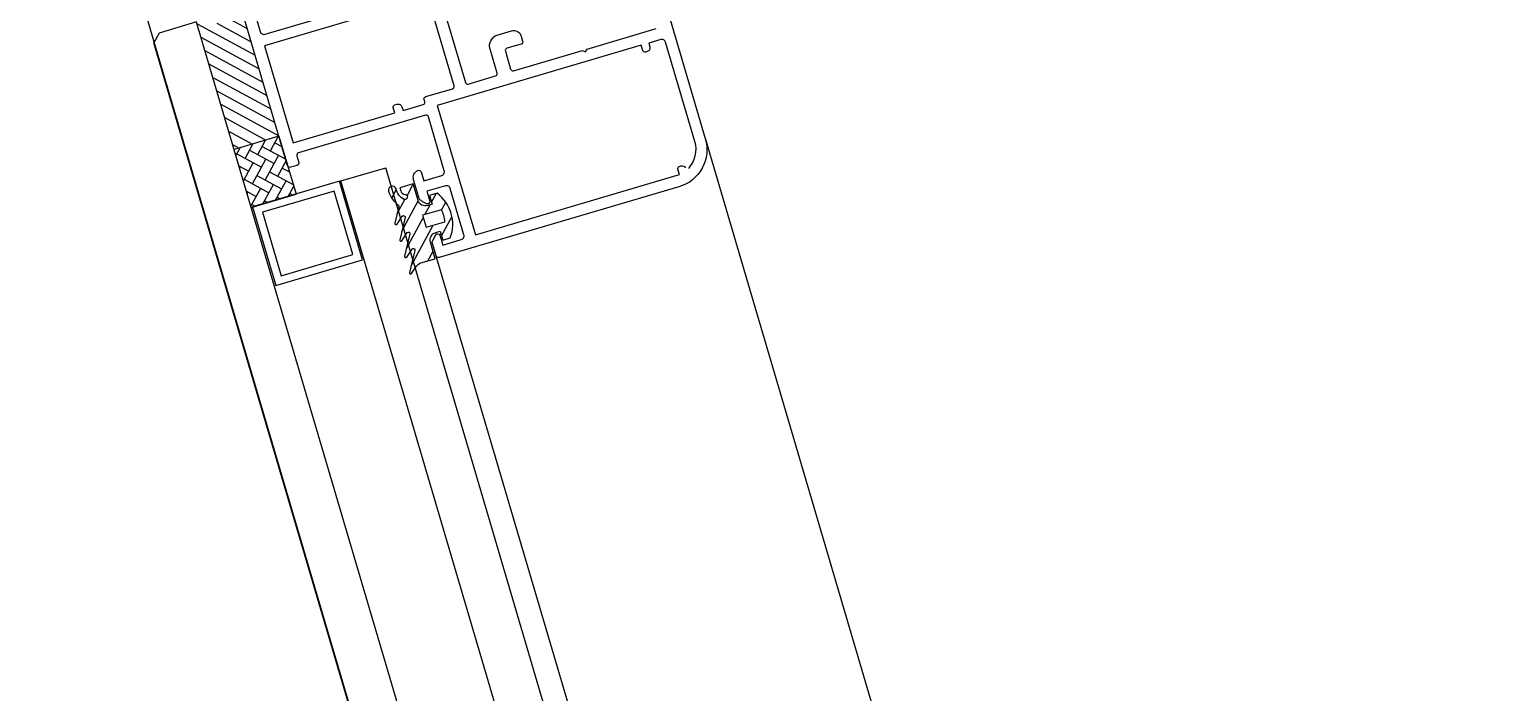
# Model space of a CAD drawing. Header units: millimetres. Extents: x 62878 to 70819, y -67946 to -61850.
# Drawn here: x 64188.28 to 64207.24, y -65679.42 to -65670.91 of the extents above; entities that cross this region are included whole.
import ezdxf

# ---------------------------------------------------------------- set-up
doc = ezdxf.new("R2010")
doc.units = ezdxf.units.MM
doc.layers.add('alan hesabı1', color=7, linetype='Continuous', plot=False)
doc.layers.add('DOGRAMA', color=171, linetype='Continuous', lineweight=0)

msp = doc.modelspace()

# ---------------------------------------------------------------- hatches: boundary and pattern name
at = {"layer": 'DOGRAMA', "lineweight": -2}
h = msp.add_hatch(dxfattribs=at)
h.set_pattern_fill('ANSI31', color=256, scale=0.04, angle=433.5058, style=0)
h.set_pattern_definition([(331.42666, (64166.86506, -65541.00691), (0.06074198, 0.11153211), [])])
h.paths.add_polyline_path([(64191.375, -65672.02, -0.414214), (64191.394, -65671.986), (64191.026, -65670.737, -0.153231), (64190.422, -65670.81), (64190.826, -65672.182)])
h.paths.add_polyline_path([(64191.48, -65672.277), (64191.41, -65672.039, -0.414214), (64191.375, -65672.02), (64190.826, -65672.182), (64190.905, -65672.447)])
h = msp.add_hatch(dxfattribs=at)
h.set_pattern_fill('AR-HBONE', color=256, scale=0.03, angle=433.5058, style=0)
h.set_pattern_definition([(61.42666, (64227.22259, -65666.84845), (0.16277867, 0.04799068), [0.36, -0.12]), (331.42666, (64227.27999, -65666.74306), (0.16277867, 0.04799068), [0.36, -0.12])])
h.paths.add_polyline_path([(64191.628, -65672.78), (64191.699, -65673.019), (64191.123, -65673.189), (64190.905, -65672.447), (64191.48, -65672.277)])
h = msp.add_hatch(dxfattribs=at)
h.set_pattern_fill('ANSI31', color=256, scale=0.05, angle=433.5058, style=0)
h.set_pattern_definition([(61.42666, (64234.80013, -65771.43461), (0.13941514, -0.07592747), [])])
edge = h.paths.add_edge_path(flags=16)
edge.add_arc((64193.21, -65673.408), 0.4, 4.8897, 27.9636)
edge.add_line((64193.564, -65673.22), (64193.322, -65673.291))
edge.add_line((64193.322, -65673.291), (64193.367, -65673.445))
edge.add_line((64193.367, -65673.445), (64193.609, -65673.374))
edge = h.paths.add_edge_path()
edge.add_arc((64193.21, -65673.408), 0.5, 339.5568, 413.2966)
edge.add_line((64193.509, -65673.007), (64193.413, -65673.035))
edge.add_line((64193.413, -65673.035), (64193.447, -65673.15))
edge.add_line((64193.447, -65673.15), (64193.39, -65673.167))
edge.add_arc((64193.361, -65673.071), 0.1, 196.4267, 286.4267, ccw=False)
edge.add_line((64193.265, -65673.1), (64193.203, -65672.889))
edge.add_line((64193.203, -65672.889), (64193.031, -65672.94))
edge.add_line((64193.031, -65672.94), (64193.042, -65672.977))
edge.add_arc((64193.104, -65672.959), 0.065, 196.4267, 264.836)
edge.add_arc((64193.095, -65673.056), 0.0327, -109.0036, 84.836, ccw=False)
edge.add_arc((64193.177, -65672.911), 0.199, 192.077, 242.3429, ccw=False)
edge.add_arc((64192.935, -65672.968), 0.05, 17.9413, 195.4545)
edge.add_arc((64193.198, -65672.895), 0.323, 195.486, 234.8123)
edge.add_arc((64193, -65673.175), 0.02, -13.5733, 54.8123, ccw=False)
edge.add_line((64193.02, -65673.18), (64192.968, -65673.394))
edge.add_arc((64192.983, -65673.398), 0.015, 166.4267, 326.4267)
edge.add_line((64192.995, -65673.406), (64193.063, -65673.303))
edge.add_arc((64193.08, -65673.314), 0.02, -13.5733, 146.4267, ccw=False)
edge.add_line((64193.099, -65673.319), (64193.03, -65673.605))
edge.add_arc((64193.045, -65673.609), 0.015, 166.4267, 326.4267)
edge.add_line((64193.057, -65673.617), (64193.125, -65673.514))
edge.add_arc((64193.142, -65673.525), 0.02, -13.5733, 146.4267, ccw=False)
edge.add_line((64193.161, -65673.53), (64193.092, -65673.816))
edge.add_arc((64193.107, -65673.82), 0.015, 166.4267, 326.4267)
edge.add_line((64193.12, -65673.828), (64193.188, -65673.725))
edge.add_arc((64193.204, -65673.736), 0.02, -13.5733, 146.4267, ccw=False)
edge.add_line((64193.224, -65673.741), (64193.155, -65674.027))
edge.add_arc((64193.169, -65674.031), 0.015, 166.4267, 326.4267)
edge.add_line((64193.182, -65674.039), (64193.245, -65673.943))
edge.add_arc((64193.329, -65673.998), 0.1, 106.4267, 146.4267, ccw=False)
edge.add_line((64193.3, -65673.903), (64193.486, -65673.848))
edge.add_line((64193.486, -65673.848), (64193.424, -65673.637))
edge.add_arc((64193.52, -65673.608), 0.1, 106.4267, 196.4267, ccw=False)
edge.add_line((64193.491, -65673.513), (64193.549, -65673.496))
edge.add_line((64193.549, -65673.496), (64193.583, -65673.611))
edge.add_line((64193.583, -65673.611), (64193.679, -65673.582))

# ---------------------------------------------------------------- linework, layer by layer
at = {"layer": 'alan hesabı1'}
msp.add_lwpolyline([(63724.954, -65595.463), (64131.543, -65475.352), (64132.288, -65475.758), (64579.093, -66991.106), (64176.603, -67109.71), (64175.127, -67104.703), (64170.387, -67106.1)], close=True, dxfattribs=at)
at = {"layer": 'DOGRAMA', "lineweight": -2}
for p, q in [((64190.422, -65670.81), (64189.942, -65670.952)), ((64218.639, -65766.504), (64190.422, -65670.811)), ((64189.942, -65670.952), (64189.873, -65671.079)), ((64218.027, -65766.573), (64189.873, -65671.079)), ((64191.48, -65672.277), (64190.905, -65672.447)), ((64191.48, -65672.277), (64190.905, -65672.447)), ((64191.48, -65672.277), (64191.699, -65673.019)), ((64223.313, -65761.706), (64196.952, -65672.305)), ((64192.274, -65672.85), (64192.85, -65672.68)), ((64219.664, -65763.616), (64192.85, -65672.681)), ((64219.088, -65763.785), (64192.275, -65672.85)), ((64191.123, -65673.189), (64191.699, -65673.019)), ((64219.592, -65762.313), (64193.497, -65673.814))]:
    msp.add_line(p, q, dxfattribs=at)
at = {"layer": 'DOGRAMA', "lineweight": -2, "ltscale": 0.5}
for points in [[(64193.358, -65669.841), (64193.872, -65671.586, 0.414214), (64193.909, -65671.607), (64194.26, -65671.503, 0.414214), (64194.28, -65671.466), (64194.189, -65671.159, -0.414214), (64194.291, -65670.973), (64194.463, -65670.922, -0.414214), (64194.588, -65670.99), (64194.593, -65671.009), (64194.607, -65671.057, -0.414214), (64194.587, -65671.094), (64194.405, -65671.148, 0.414214), (64194.385, -65671.185), (64194.453, -65671.415, 0.414214), (64194.49, -65671.435), (64195.377, -65671.174), (64195.414, -65671.194), (64195.435, -65671.157), (64196.322, -65670.895, 0.414214)], [(64196.306, -65670.118), (64196.951, -65672.305, -0.414214), (64196.613, -65672.926), (64193.534, -65673.834, -0.414214), (64193.497, -65673.813), (64193.449, -65673.651, -0.19911), (64193.453, -65673.613), (64193.491, -65673.542, -0.668097), (64193.543, -65673.548), (64193.581, -65673.674), (64193.82, -65673.603, 0.414214), (64193.854, -65673.541), (64193.679, -65672.946, 0.414214), (64193.617, -65672.913), (64193.377, -65672.983), (64193.414, -65673.11, -0.668097), (64193.374, -65673.142), (64193.303, -65673.104, -0.198962), (64193.279, -65673.074), (64193.208, -65672.834, -0.372839), (64193.262, -65672.715, -0.45685), (64193.304, -65672.734), (64193.337, -65672.849), (64193.568, -65672.781, 0.414214), (64193.602, -65672.719), (64193.398, -65672.028, 0.414214), (64193.361, -65672.008), (64191.73, -65672.489, 0.414214), (64191.71, -65672.526), (64191.735, -65672.612, -0.414214), (64191.715, -65672.65), (64191.629, -65672.675, -0.414214), (64191.591, -65672.655), (64191.006, -65670.669, -0.414214)], [(64191.184, -65670.742), (64191.24, -65670.934, 0.414214), (64191.302, -65670.968), (64191.945, -65670.778, 0.414214)], [(64196.738, -65672.689, 0.26214), (64196.817, -65672.344), (64196.441, -65671.069, 0.414214), (64196.379, -65671.035), (64196.225, -65671.08), (64196.239, -65671.128, -0.414214), (64196.205, -65671.19), (64196.186, -65671.196, -0.414214), (64196.149, -65671.176), (64196.129, -65671.108), (64193.511, -65671.881), (64194, -65673.54), (64196.618, -65672.768), (64196.599, -65672.701, -0.414214), (64196.619, -65672.663), (64196.638, -65672.658, -0.361813), (64196.697, -65672.683)]]:
    msp.add_lwpolyline(points, format="xyb", dxfattribs=at)
at = {"layer": 'DOGRAMA', "linetype": 'ByBlock', "lineweight": -2}
msp.add_lwpolyline([(64192.599, -65670.732), (64191.294, -65671.116), (64191.662, -65672.363), (64192.966, -65671.978), (64192.946, -65671.911, -0.414214), (64192.967, -65671.874), (64192.995, -65671.866, -0.414214), (64193.058, -65671.899), (64193.072, -65671.947), (64193.331, -65671.871, 0.414214), (64193.351, -65671.834), (64193.342, -65671.805, -0.414214), (64193.363, -65671.768), (64193.708, -65671.666, 0.414214), (64193.728, -65671.629), (64193.369, -65670.411, 0.414214)], format="xyb", dxfattribs=at)
at = {"layer": 'DOGRAMA', "lineweight": -2}
for points in [[(64191.142, -65673.183), (64191.439, -65674.191), (64192.552, -65673.862), (64192.255, -65672.855)], [(64191.267, -65673.251), (64191.507, -65674.066), (64192.428, -65673.795), (64192.187, -65672.98)]]:
    msp.add_lwpolyline(points, close=True, dxfattribs=at)
for points in [[(64193.679, -65673.582, 0.333333), (64193.509, -65673.007), (64193.413, -65673.035), (64193.447, -65673.15), (64193.39, -65673.167, -0.414214), (64193.265, -65673.1), (64193.203, -65672.889), (64193.031, -65672.94), (64193.042, -65672.977, 0.307685), (64193.098, -65673.024, -1.128702), (64193.085, -65673.087, -0.222912), (64192.982, -65672.952, 0.978531), (64192.886, -65672.981, 0.173298), (64193.012, -65673.159, -0.307572), (64193.02, -65673.18), (64192.968, -65673.394, 0.8391), (64192.995, -65673.406), (64193.063, -65673.303, -0.8391), (64193.099, -65673.319), (64193.03, -65673.605, 0.8391), (64193.057, -65673.617), (64193.125, -65673.514, -0.8391), (64193.161, -65673.53), (64193.092, -65673.816, 0.8391), (64193.12, -65673.828), (64193.188, -65673.725, -0.8391), (64193.224, -65673.741), (64193.155, -65674.027, 0.8391), (64193.182, -65674.039), (64193.245, -65673.943, -0.176327), (64193.3, -65673.903), (64193.486, -65673.848), (64193.424, -65673.637, -0.414214), (64193.491, -65673.513), (64193.549, -65673.496), (64193.583, -65673.611)], [(64193.609, -65673.374, 0.101021), (64193.564, -65673.22), (64193.322, -65673.291), (64193.367, -65673.445)], [(64193.609, -65673.374, 0.101021), (64193.564, -65673.22), (64193.322, -65673.291), (64193.367, -65673.445)]]:
    msp.add_lwpolyline(points, format="xyb", close=True, dxfattribs=at)

doc.saveas('drawing.dxf')
